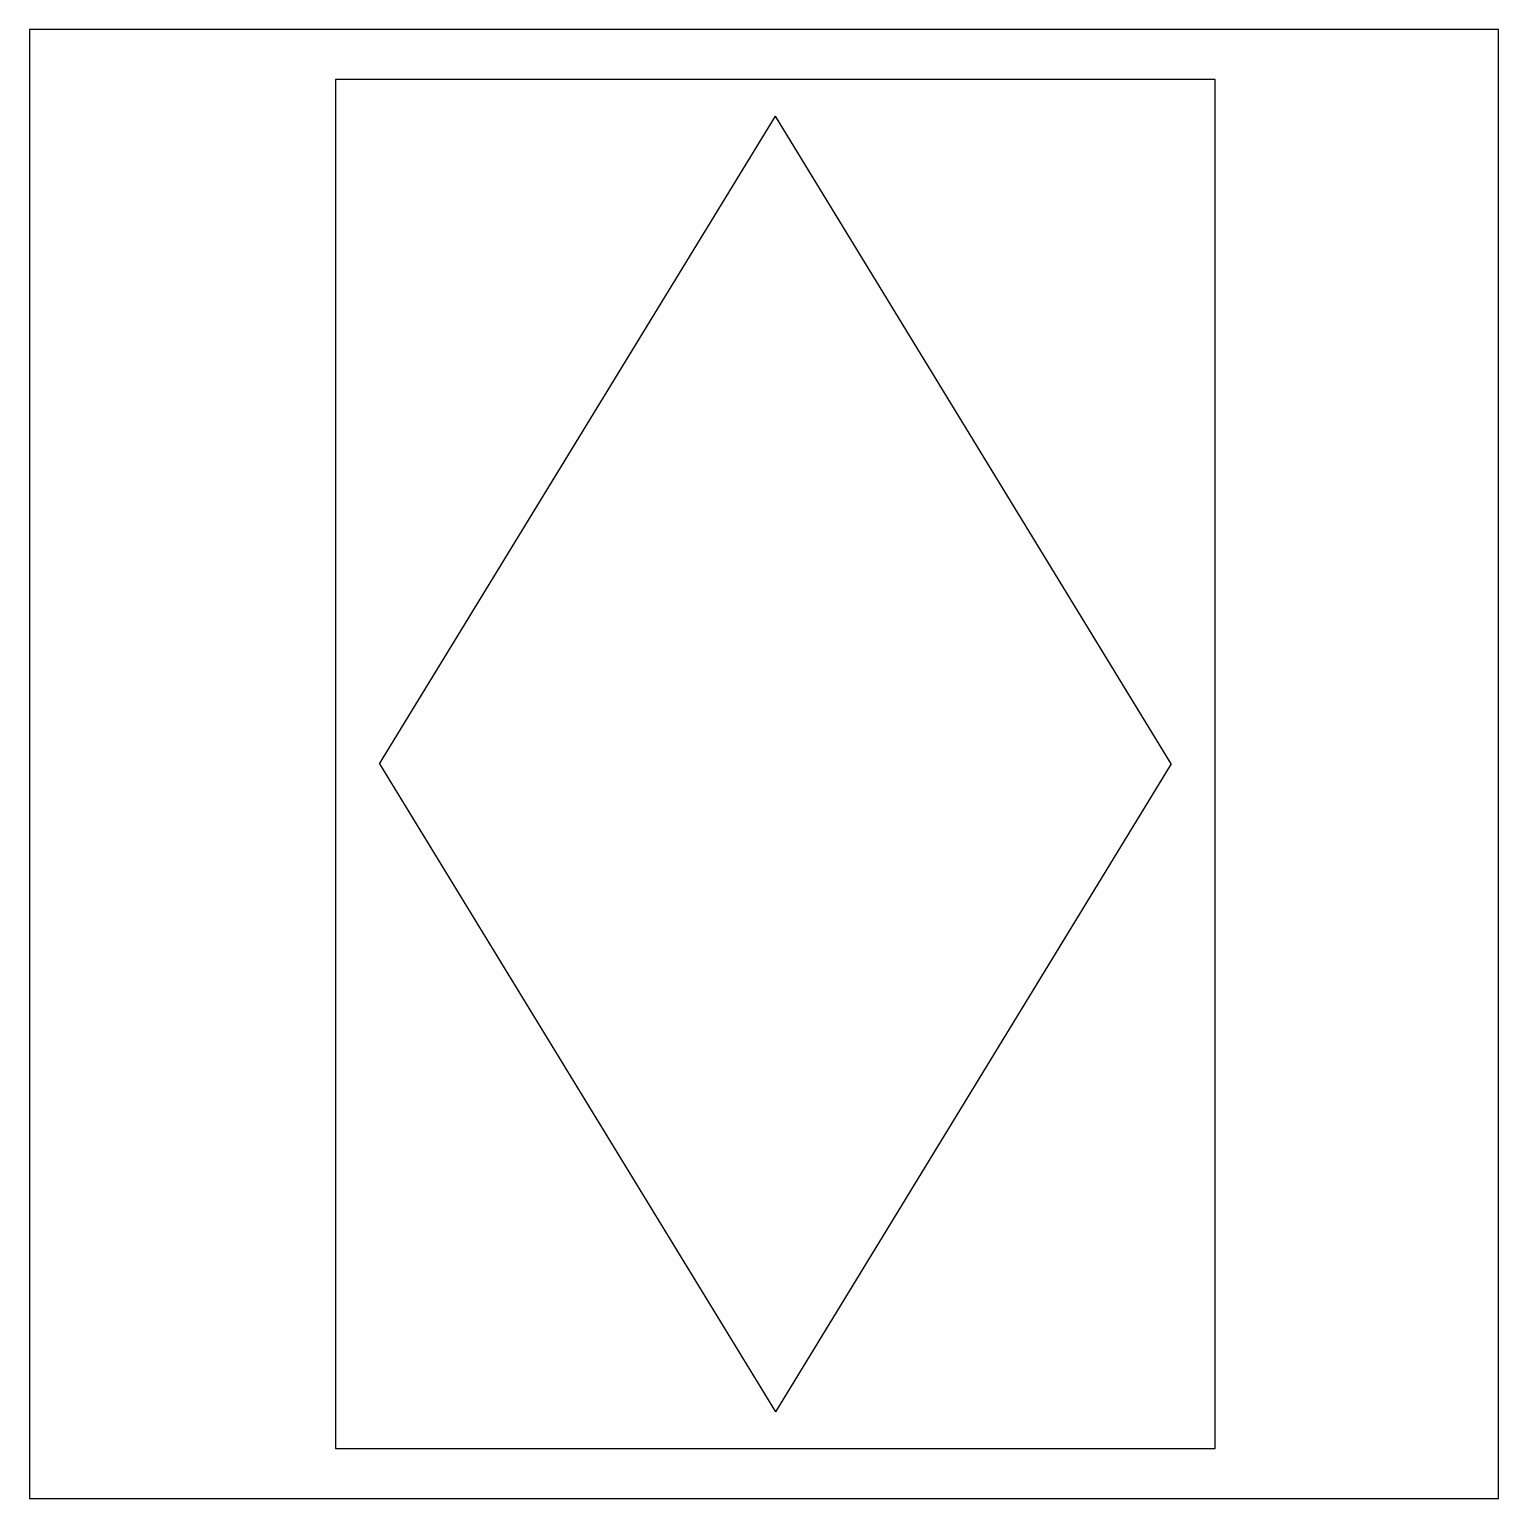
# Model space of a CAD drawing. Header units: millimetres. Extents: x 0 to 1000, y 0 to 1000.
import ezdxf

# ---------------------------------------------------------------- set-up
doc = ezdxf.new("R2010")
doc.units = ezdxf.units.MM
doc.layers.get('0').update_dxf_attribs({"color": 2})
doc.layers.add('1', color=1, linetype='Continuous')
doc.layers.add('3', color=7, linetype='Continuous')

msp = doc.modelspace()

# ---------------------------------------------------------------- linework, layer by layer
at = {"color": 2}
msp.add_lwpolyline([(0, 0), (1000, 0), (1000, 1000), (0, 1000)], close=True, dxfattribs=at)
at = {"layer": '1', "color": 1}
for p, q in [((807.1, 966), (208.4, 966)), ((208.4, 966), (208.4, 34)), ((807.1, 34), (807.1, 966)), ((208.4, 34), (807.1, 34))]:
    msp.add_line(p, q, dxfattribs=at)
at = {"layer": '3'}
for p, q in [((238.4, 500), (507.8, 940.9)), ((777.1, 500), (507.8, 940.9)), ((238.4, 500), (507.8, 59.1)), ((777.1, 500), (507.8, 59.1))]:
    msp.add_line(p, q, dxfattribs=at)

doc.saveas('drawing.dxf')
